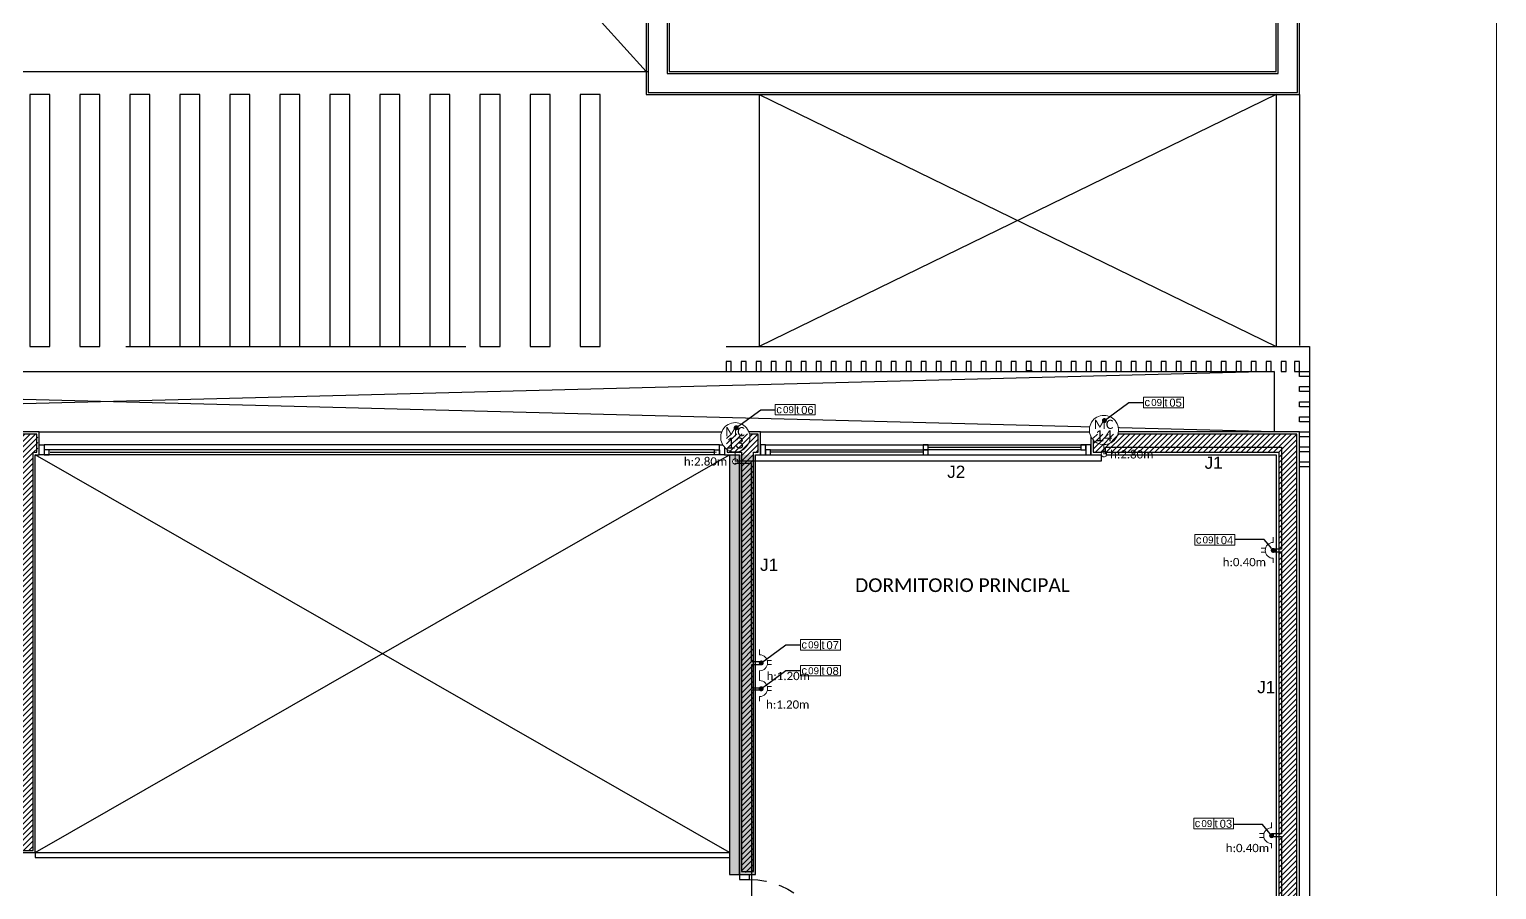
# Model space of a CAD drawing. Header units: millimetres. Extents: x 430 to 1353, y -204 to 152.
# Drawn here: x 699.67 to 714.34, y 4.07 to 12.66 of the extents above; entities that cross this region are included whole.
import ezdxf
from ezdxf import colors
from ezdxf.entities.mleader import LeaderData, LeaderLine
from ezdxf.enums import TextEntityAlignment as Align
from ezdxf.math import Vec2, Vec3

# ---------------------------------------------------------------- set-up
doc = ezdxf.new("R2010")
doc.units = ezdxf.units.MM
doc.linetypes.add('DASHED', pattern=[0.3, 0.17, -0.13])
doc.layers.get('0').update_dxf_attribs({"color": 250})
for name, color, linetype in [('AR - Carpinteria', 252, 'Continuous'), ('AR - Ht', 252, 'Continuous'), ('AR - Proyeccion', 252, 'DASHED'), ('AR - Vista 05', 252, 'Continuous'), ('AR - Vista 1', 252, 'Continuous'), ('AR - Vista 4', 252, 'Continuous'), ('AR_Vista 1', 252, 'Continuous'), ('ND- ESPACIOS', 253, 'Continuous')]:
    doc.layers.add(name, color=color, linetype=linetype)
for name, color, linetype, lineweight in [('ND-Cotas', 252, 'Continuous', 9), ('ND-GLOBAL_Notas', 252, 'Continuous', 9), ('ND-texto', 251, 'Continuous', 15), ('ND-TUG-C9', 201, 'Continuous', 30), ('ND-TUG_Boca', 160, 'Continuous', 9)]:
    doc.layers.add(name, color=color, linetype=linetype, lineweight=lineweight)
doc.styles.add('Arial', font='arial.ttf')
doc.styles.add('IMPLANTACION', font='arial.ttf', dxfattribs={"height": 0.3})
doc.styles.add('MtXpl_Calibri', font='calibri.ttf')
doc.styles.get("Standard").update_dxf_attribs({"font": 'arial.ttf'})

# ---------------------------------------------------------------- blocks, each defined once
blk = doc.blocks.new('Toma_doble')
for p, q in [((-0.021, 0.107), (-0.021, 0.15)), ((0.019, 0.107), (0.019, 0.15)), ((-0.079, 0.03), (-0.132, 0.03)), ((0.079, 0.03), (0.126, 0.03))]:
    blk.add_line(p, q)
blk.add_arc((0, 0.03), 0.0794, 360, 180)
blk = doc.blocks.new('_Dot')
at = {"color": 0, "linetype": 'ByBlock', "lineweight": -2}
blk.add_line((-0.5, 0), (-1, 0), dxfattribs=at)
at = {"color": 0, "linetype": 'ByBlock', "const_width": 0.5}
blk.add_lwpolyline([(-0.25, 0, 1), (0.25, 0, 1)], format="xyb", close=True, dxfattribs=at)
blk = doc.blocks.new('Motor_cortinero')
blk.add_wipeout([(689.072, 30.448), (689.047, 30.446), (689.023, 30.442), (689, 30.434), (688.977, 30.424), (688.956, 30.41), (688.937, 30.395), (688.921, 30.377), (688.906, 30.357), (688.894, 30.335), (688.885, 30.312), (688.879, 30.288), (688.876, 30.264), (688.876, 30.239), (688.879, 30.215), (688.885, 30.191), (688.894, 30.168), (688.906, 30.146), (688.921, 30.126), (688.937, 30.108), (688.956, 30.093), (688.977, 30.079), (689, 30.069), (689.023, 30.061), (689.047, 30.057), (689.072, 30.055), (689.097, 30.057), (689.121, 30.061), (689.144, 30.069), (689.167, 30.079), (689.187, 30.093), (689.206, 30.108), (689.223, 30.126), (689.238, 30.146), (689.25, 30.168), (689.259, 30.191), (689.265, 30.215), (689.268, 30.239), (689.268, 30.264), (689.265, 30.288), (689.259, 30.312), (689.25, 30.335), (689.238, 30.357), (689.223, 30.377), (689.206, 30.395), (689.187, 30.41), (689.167, 30.424), (689.144, 30.434), (689.121, 30.442), (689.097, 30.446)])
at = {"style": 'MtXpl_Calibri'}
blk.add_text('MC', height=0.1226, rotation=0.0046, dxfattribs=at).set_placement((688.935, 30.266))
blk.add_wipeout([(689.072, 29.962), (689.063, 29.961), (689.055, 29.958), (689.048, 29.953), (689.042, 29.947), (689.038, 29.939), (689.036, 29.931), (689.036, 29.922), (689.038, 29.914), (689.042, 29.906), (689.048, 29.899), (689.055, 29.895), (689.063, 29.891), (689.072, 29.89), (689.081, 29.891), (689.089, 29.895), (689.096, 29.899), (689.101, 29.906), (689.105, 29.914), (689.108, 29.922), (689.108, 29.931), (689.105, 29.939), (689.101, 29.947), (689.096, 29.953), (689.089, 29.958), (689.081, 29.961)])
h = blk.add_hatch()
h.set_pattern_fill('ANGLE', color=256)
h.set_pattern_definition([(0, (0, -0.042), (0, 6.985), [5.08, -1.905]), (90, (0, -0.042), (-6.985, 4e-16), [5.08, -1.905])])
h.paths.add_polyline_path([(689.036, 29.926, 1), (689.108, 29.926, 1)])
blk.add_line((689.072, 30.055), (689.072, 29.926))
for points in [[(689.072, 30.448), (689.047, 30.446), (689.023, 30.442), (689, 30.434), (688.977, 30.424), (688.956, 30.41), (688.937, 30.395), (688.921, 30.377), (688.906, 30.357), (688.894, 30.335), (688.885, 30.312), (688.879, 30.288), (688.876, 30.264), (688.876, 30.239), (688.879, 30.215), (688.885, 30.191), (688.894, 30.168), (688.906, 30.146), (688.921, 30.126), (688.937, 30.108), (688.956, 30.093), (688.977, 30.079), (689, 30.069), (689.023, 30.061), (689.047, 30.057), (689.072, 30.055), (689.097, 30.057), (689.121, 30.061), (689.144, 30.069), (689.167, 30.079), (689.187, 30.093), (689.206, 30.108), (689.223, 30.126), (689.238, 30.146), (689.25, 30.168), (689.259, 30.191), (689.265, 30.215), (689.268, 30.239), (689.268, 30.264), (689.265, 30.288), (689.259, 30.312), (689.25, 30.335), (689.238, 30.357), (689.223, 30.377), (689.206, 30.395), (689.187, 30.41), (689.167, 30.424), (689.144, 30.434), (689.121, 30.442), (689.097, 30.446)], [(689.072, 29.962), (689.063, 29.961), (689.055, 29.958), (689.048, 29.953), (689.042, 29.947), (689.038, 29.939), (689.036, 29.931), (689.036, 29.922), (689.038, 29.914), (689.042, 29.906), (689.048, 29.899), (689.055, 29.895), (689.063, 29.891), (689.072, 29.89), (689.081, 29.891), (689.089, 29.895), (689.096, 29.899), (689.101, 29.906), (689.105, 29.914), (689.108, 29.922), (689.108, 29.931), (689.105, 29.939), (689.101, 29.947), (689.096, 29.953), (689.089, 29.958), (689.081, 29.961)]]:
    blk.add_lwpolyline(points, close=True)
blk = doc.blocks.new('Motor cortinero numerado')
at = {"xscale": 0.744428715064112, "yscale": 0.744428715064112, "zscale": 0.744428715064112}
blk.add_blockref('Motor_cortinero', (-512.965, -22.278), dxfattribs=at)
at = {"style": 'IMPLANTACION'}
blk.add_attdef('NU', text='', height=0.11, dxfattribs=at).set_placement((0, 0.185), align=Align.MIDDLE)
blk = doc.blocks.new('Nomenclatura toma 10 A')
at = {"lineweight": 9}
blk.add_lwpolyline([(0, 0.052), (0.399, 0.052), (0.399, -0.052), (0, -0.052)], close=True, dxfattribs=at)
blk.add_wipeout([(0, 0.052), (0.399, 0.052), (0.399, -0.052), (0, -0.052)], dxfattribs=at)
for p, q in [((0, -0.052), (0, 0.052)), ((0, 0.052), (0.399, 0.052)), ((0.2, 0.052), (0.2, -0.052)), ((0.2, 0.052), (0.2, -0.052)), ((0.399, 0.052), (0.399, -0.052)), ((0, -0.052), (0.399, -0.052)), ((0, -0.052), (0.399, -0.052))]:
    blk.add_line(p, q, dxfattribs=at)
at = {"lineweight": 9, "style": 'IMPLANTACION'}
for s, p in [('c', (0.01, -0.037)), ('t', (0.209, -0.04))]:
    blk.add_text(s, height=0.08, dxfattribs=at).set_placement(p)
for p, height in [((0.077, -0.035), 0.07), ((0.259, -0.043), 0.08)]:
    blk.add_attdef('00', p, '', height=height, dxfattribs=at)
blk = doc.blocks.new('*U491')
blk.add_lwpolyline([(0.05, 0.1), (0.05, 0.9), (0.083, 0.9), (0.083, 0.1)], close=True)
for points in [[(0, 0), (0.05, 0), (0.05, 0.1), (0, 0.1)], [(0.9, 0), (0.85, 0), (0.85, 0.1), (0.9, 0.1)]]:
    blk.add_lwpolyline(points)
at = {"color": 8, "linetype": 'DASHED'}
blk.add_arc((0.05, 0.1), 0.8, 360, 90, dxfattribs=at)
blk = doc.blocks.new('*U494')
at = {"color": 8}
for p, q in [((1.625, 0.025), (0.1, 0.025)), ((1.675, 0.075), (3.2, 0.075))]:
    blk.add_line(p, q, dxfattribs=at)
at = {"layer": 'AR - Carpinteria'}
for p, q in [((0.05, 0.1), (3.25, 0.1)), ((0.05, 0), (3.25, 0)), ((0.1, 0.05), (1.625, 0.05)), ((3.2, 0.05), (1.675, 0.05))]:
    blk.add_line(p, q, dxfattribs=at)
for points in [[(0, 0), (0.05, 0), (0.05, 0.1), (0, 0.1)], [(0.05, 0), (0.1, 0), (0.1, 0.05), (0.05, 0.05)], [(1.675, 0.1), (1.625, 0.1), (1.625, 0.05), (1.675, 0.05)], [(1.625, 0), (1.675, 0), (1.675, 0.05), (1.625, 0.05)], [(3.25, 0.1), (3.2, 0.1), (3.2, 0.05), (3.25, 0.05)], [(3.25, 0), (3.3, 0), (3.3, 0.1), (3.25, 0.1)]]:
    blk.add_lwpolyline(points, close=True, dxfattribs=at)
blk = doc.blocks.new('planta alta')
at = {"layer": 'AR - Ht', "transparency": 33554511}
h = blk.add_hatch(color=256, dxfattribs=at)
h.dxf.hatch_style = 1
h.paths.add_polyline_path([(18.195, 15.97), (18.195, 16.2), (17.935, 16.2), (17.935, 15.97), (17.935, 12.005), (18.035, 12.005), (18.195, 12.005)])
at = {"layer": 'AR - Carpinteria'}
for p, q in [((11.035, 16.43), (17.895, 16.43)), ((18.24, 16.43), (21.545, 16.43)), ((17.835, 16.3), (11.085, 16.3)), ((17.835, 16.2), (11.095, 16.2)), ((17.785, 16.25), (11.135, 16.25))]:
    blk.add_line(p, q, dxfattribs=at)
for points in [[(11.085, 16.2), (11.035, 16.2), (11.035, 16.3), (11.085, 16.3)], [(17.885, 16.2), (17.835, 16.2), (17.835, 16.3), (17.885, 16.3)], [(11.085, 16.2), (11.135, 16.2), (11.135, 16.25), (11.085, 16.25)], [(17.835, 16.2), (17.785, 16.2), (17.785, 16.25), (17.835, 16.25)]]:
    blk.add_lwpolyline(points, close=True, dxfattribs=at)
at = {"layer": 'AR - Proyeccion', "ltscale": 20}
blk.add_lwpolyline([(14.25, 5.515), (-0.1, 5.515), (-0.1, 17.28), (23.73, 17.28), (23.73, 6.35), (14.765, 6.35)], dxfattribs=at)
at = {"layer": 'AR - Vista 05'}
for points in [[(23.63, 31.73), (17.1, 31.73), (17.1, 19.8), (23.63, 19.8)], [(10.995, 16.2), (11.035, 16.2), (11.035, 16.43), (10.78, 16.43), (10.78, 16.2), (10.835, 16.2), (10.835, 12.445), (8.29, 12.445), (8.29, 12.225), (10.995, 12.225)], [(20.395, 10.805), (23.4, 10.805), (23.4, 7.43), (19.645, 7.43), (19.645, 7.2), (23.63, 7.2), (23.63, 16.43), (21.545, 16.43), (21.545, 16.2), (23.4, 16.2), (23.4, 11.025), (20.395, 11.025)]]:
    blk.add_lwpolyline(points, close=True, dxfattribs=at)
for points in [[(23.4, 22.19), (23.4, 31.5), (17.33, 31.5), (17.33, 20.03), (23.4, 20.03), (23.4, 21.84)], [(18.195, 12.111), (18.195, 16.2), (18.245, 16.2), (18.245, 16.43), (17.885, 16.43), (17.885, 16.2), (18.035, 16.2), (18.035, 12.005), (18.195, 12.005), (18.195, 12.115)]]:
    blk.add_lwpolyline(points, dxfattribs=at)
at = {"layer": 'AR - Vista 1'}
for p, q in [((18.23, 19.8), (18.23, 17.28)), ((19.15, 17.13), (19.1, 17.13)), ((19.1, 17.13), (19.1, 17.03)), ((19.11, 17.03), (19.16, 17.03)), ((19.15, 17.03), (19.15, 17.13)), ((20.95, 17.13), (20.9, 17.13)), ((20.9, 17.13), (20.9, 17.03)), ((20.91, 17.04), (20.96, 17.04)), ((20.95, 17.03), (20.95, 17.13)), ((22.75, 17.13), (22.7, 17.13)), ((22.7, 17.13), (22.7, 17.03)), ((22.75, 17.03), (22.75, 17.13)), ((23.05, 17.13), (23, 17.13)), ((23, 17.13), (23, 17.03)), ((23.05, 17.03), (23.05, 17.13)), ((23.58, 17.13), (23.58, 17.03))]:
    blk.add_line(p, q, dxfattribs=at)
for points in [[(18.23, 17.28), (23.73, 17.28), (23.73, 6.35), (14.765, 6.35)], [(0.15, 16.43), (0.15, 17.03), (23.38, 17.03), (23.38, 16.43)]]:
    blk.add_lwpolyline(points, dxfattribs=at)
for points in [[(17.95, 17.13), (17.9, 17.13), (17.9, 17.03), (17.95, 17.03)], [(18.1, 17.13), (18.05, 17.13), (18.05, 17.03), (18.1, 17.03)], [(18.25, 17.13), (18.2, 17.13), (18.2, 17.03), (18.25, 17.03)], [(18.4, 17.13), (18.35, 17.13), (18.35, 17.03), (18.4, 17.03)], [(18.55, 17.13), (18.5, 17.13), (18.5, 17.03), (18.55, 17.03)], [(18.7, 17.13), (18.65, 17.13), (18.65, 17.03), (18.7, 17.03)], [(18.85, 17.13), (18.8, 17.13), (18.8, 17.03), (18.85, 17.03)], [(19, 17.13), (18.95, 17.13), (18.95, 17.03), (19, 17.03)], [(19.3, 17.13), (19.25, 17.13), (19.25, 17.03), (19.3, 17.03)], [(19.45, 17.13), (19.4, 17.13), (19.4, 17.03), (19.45, 17.03)], [(19.6, 17.13), (19.55, 17.13), (19.55, 17.03), (19.6, 17.03)], [(19.75, 17.13), (19.7, 17.13), (19.7, 17.03), (19.75, 17.03)], [(19.9, 17.13), (19.85, 17.13), (19.85, 17.03), (19.9, 17.03)], [(20.05, 17.13), (20, 17.13), (20, 17.03), (20.05, 17.03)], [(20.2, 17.13), (20.15, 17.13), (20.15, 17.03), (20.2, 17.03)], [(20.35, 17.13), (20.3, 17.13), (20.3, 17.03), (20.35, 17.03)], [(20.5, 17.13), (20.45, 17.13), (20.45, 17.03), (20.5, 17.03)], [(20.65, 17.13), (20.6, 17.13), (20.6, 17.03), (20.65, 17.03)], [(20.8, 17.13), (20.75, 17.13), (20.75, 17.03), (20.8, 17.03)], [(20.95, 17.13), (20.9, 17.13), (20.9, 17.03), (20.95, 17.03)], [(21.1, 17.13), (21.05, 17.13), (21.05, 17.03), (21.1, 17.03)], [(21.25, 17.13), (21.2, 17.13), (21.2, 17.03), (21.25, 17.03)], [(21.4, 17.13), (21.35, 17.13), (21.35, 17.03), (21.4, 17.03)], [(21.55, 17.13), (21.5, 17.13), (21.5, 17.03), (21.55, 17.03)], [(21.7, 17.13), (21.65, 17.13), (21.65, 17.03), (21.7, 17.03)], [(21.85, 17.13), (21.8, 17.13), (21.8, 17.03), (21.85, 17.03)], [(22, 17.13), (21.95, 17.13), (21.95, 17.03), (22, 17.03)], [(22.15, 17.13), (22.1, 17.13), (22.1, 17.03), (22.15, 17.03)], [(22.3, 17.13), (22.25, 17.13), (22.25, 17.03), (22.3, 17.03)], [(22.45, 17.13), (22.4, 17.13), (22.4, 17.03), (22.45, 17.03)], [(22.6, 17.13), (22.55, 17.13), (22.55, 17.03), (22.6, 17.03)], [(22.75, 17.13), (22.7, 17.13), (22.7, 17.03), (22.75, 17.03)], [(22.9, 17.13), (22.85, 17.13), (22.85, 17.03), (22.9, 17.03)], [(23.05, 17.13), (23, 17.13), (23, 17.03), (23.05, 17.03)], [(23.2, 17.13), (23.15, 17.13), (23.15, 17.03), (23.2, 17.03)], [(23.35, 17.13), (23.3, 17.13), (23.3, 17.03), (23.35, 17.03)], [(23.5, 17.13), (23.45, 17.13), (23.45, 17.03), (23.5, 17.03)], [(23.63, 17.13), (23.58, 17.13), (23.58, 17.03), (23.63, 17.03)], [(23.63, 16.98), (23.63, 17.03), (23.73, 17.03), (23.73, 16.98)], [(23.63, 16.83), (23.63, 16.88), (23.73, 16.88), (23.73, 16.83)], [(23.63, 16.68), (23.63, 16.73), (23.73, 16.73), (23.73, 16.68)], [(23.63, 16.53), (23.63, 16.58), (23.73, 16.58), (23.73, 16.53)], [(23.63, 16.38), (23.63, 16.43), (23.73, 16.43), (23.73, 16.38)], [(23.63, 16.23), (23.63, 16.28), (23.73, 16.28), (23.73, 16.23)], [(23.63, 16.08), (23.63, 16.13), (23.73, 16.13), (23.73, 16.08)]]:
    blk.add_lwpolyline(points, close=True, dxfattribs=at)
at = {"layer": 'AR - Vista 4'}
for points in [[(10.975, 16.225), (11.01, 16.225), (11.01, 16.405), (10.805, 16.405), (10.805, 16.225), (10.855, 16.225), (10.855, 12.425), (8.31, 12.425), (8.31, 12.245), (10.975, 12.245)], [(18.175, 12.115), (18.175, 16.225), (18.22, 16.225), (18.22, 16.405), (17.91, 16.405), (17.91, 16.225), (18.055, 16.225), (18.055, 12.035), (18.175, 12.035)], [(20.42, 10.825), (23.425, 10.825), (23.425, 7.405), (19.67, 7.405), (19.67, 7.225), (23.605, 7.225), (23.605, 16.405), (21.57, 16.405), (21.57, 16.225), (23.425, 16.225), (23.425, 11.005), (20.42, 11.005)]]:
    blk.add_lwpolyline(points, close=True, dxfattribs=at)
blk.add_lwpolyline([(17.935, 16.2), (17.935, 12.005), (18.035, 12.005), (18.035, 16.2)], dxfattribs=at)
at = {"layer": 'AR_Vista 1'}
for p, q in [((6.53, 31.73), (17.1, 20.03)), ((6.53, 20.03), (17.12, 20.03)), ((18.23, 19.8), (23.4, 17.28)), ((23.4, 19.8), (18.23, 17.28)), ((0.15, 17.03), (23.38, 16.431)), ((23.38, 17.03), (0.15, 16.43)), ((17.935, 12.225), (10.995, 16.2)), ((10.995, 12.225), (17.935, 16.2)), ((10.995, 12.225), (17.935, 12.225)), ((10.995, 12.225), (10.995, 12.175)), ((10.995, 12.175), (17.935, 12.175))]:
    blk.add_line(p, q, dxfattribs=at)
blk.add_lwpolyline([(23.61, 31.71), (17.12, 31.71), (17.12, 19.82), (23.61, 19.82)], close=True, dxfattribs=at)
for points in [[(23.42, 22.17), (23.42, 31.52), (17.31, 31.52), (17.31, 20.01), (23.42, 20.01), (23.42, 21.86)], [(10.94, 19.8), (10.94, 17.28), (11.14, 17.28), (11.14, 19.8), (10.94, 19.8)], [(11.44, 19.8), (11.44, 17.28), (11.64, 17.28), (11.64, 19.8), (11.44, 19.8)], [(11.94, 19.8), (11.94, 17.28), (12.14, 17.28), (12.14, 19.8), (11.94, 19.8)], [(12.44, 19.8), (12.44, 17.28), (12.64, 17.28), (12.64, 19.8), (12.44, 19.8)], [(12.94, 19.8), (12.94, 17.28), (13.14, 17.28), (13.14, 19.8), (12.94, 19.8)], [(13.44, 19.8), (13.44, 17.28), (13.64, 17.28), (13.64, 19.8), (13.44, 19.8)], [(13.94, 19.8), (13.94, 17.28), (14.14, 17.28), (14.14, 19.8), (13.94, 19.8)], [(14.44, 19.8), (14.44, 17.28), (14.64, 17.28), (14.64, 19.8), (14.44, 19.8)], [(14.94, 19.8), (14.94, 17.28), (15.14, 17.28), (15.14, 19.8), (14.94, 19.8)], [(15.44, 19.8), (15.44, 17.28), (15.64, 17.28), (15.64, 19.8), (15.44, 19.8)], [(15.94, 19.8), (15.94, 17.28), (16.14, 17.28), (16.14, 19.8), (15.94, 19.8)], [(16.44, 19.8), (16.44, 17.28), (16.64, 17.28), (16.64, 19.8), (16.44, 19.8)], [(23.4, 19.8), (23.4, 17.28)], [(23.63, 19.8), (23.63, 17.29)]]:
    blk.add_lwpolyline(points, dxfattribs=at)
at = {"layer": 'AR - Carpinteria'}
blk.add_blockref('*U494', (18.245, 16.2), dxfattribs=at)
at = {"layer": 'AR - Carpinteria', "xscale": -1, "rotation": 270}
blk.add_blockref('*U491', (18.035, 11.105), dxfattribs=at)

msp = doc.modelspace()

# ---------------------------------------------------------------- linework, layer by layer
at = {"layer": 'ND-GLOBAL_Notas'}
msp.add_lwpolyline([(686.675, 28.145), (714.339, 28.145), (714.339, -13.17), (686.675, -13.17)], close=True, dxfattribs=at)
at = {"layer": 'ND-texto', "color": 8}
msp.add_line((699.892, 8.437), (706.542, 8.437), dxfattribs=at)
at = {"layer": 'ND-TUG-C9'}
for points in [[(712.104, 7.443), (712.188, 7.443), (712.188, 4.623), (712.09, 4.623)], [(706.988, 6.08), (706.894, 6.08), (706.894, 6.315), (706.985, 6.315)], [(691.06, 3.322), (691.06, 3.485), (706.893, 3.485), (706.893, 6.063), (706.989, 6.063)], [(712.093, 4.597), (712.188, 4.597), (712.188, 3.181), (710.316, 3.181), (710.316, 3.242)]]:
    msp.add_lwpolyline(points, dxfattribs=at)

# ---------------------------------------------------------------- block references
at = {"layer": 'AR - Vista 05'}
msp.add_blockref('planta alta', (688.737, -7.788), dxfattribs=at)
at = {"layer": 'ND-TUG_Boca', "xscale": -1, "rotation": 90}
for p in [(712.136, 7.456), (712.12, 4.605)]:
    msp.add_blockref('Toma_doble', p, dxfattribs=at)
at = {"layer": 'ND-TUG_Boca', "rotation": 270}
for p in [(706.942, 6.333), (706.942, 6.075)]:
    msp.add_blockref('Toma_doble', p, dxfattribs=at)

# ---------------------------------------------------------------- texts
at = {"layer": 'ND- ESPACIOS', "insert": (707.926, 7.177), "char_height": 0.15, "attachment_point": 1, "rotation": 0.0046}
msp.add_mtext_dynamic_manual_height_columns('{\\fCalibri|b0|i0|c0|p34;\\H0.91667x;DORMITORIO PRINCIPAL}', width=2.44911, gutter_width=10.176, heights=[0.357], dxfattribs=at)
at = {"layer": 'ND-Cotas', "char_height": 0.09, "attachment_point": 1, "rotation": 0.0046}
for s, width, insert in [('{\\fCalibri|b0|i0|c0|p34;\\H0.91667x;h:0.40m}', 0.67411, (711.601, 7.38)), ('{\\fCalibri|b0|i0|c0|p34;\\H0.91667x;h:1.20m}', 0.82465, (707.037, 5.957)), ('{\\fCalibri|b0|i0|c0|p34;\\H0.91667x;h:0.40m}', 0.67411, (711.632, 4.523))]:
    msp.add_mtext_dynamic_manual_height_columns(s, width=width, gutter_width=10.291, heights=[0.126], dxfattribs=dict(at, insert=insert))
at = {"layer": 'ND-texto', "style": 'Arial'}
for s, p in [('J1', (711.42, 8.271)), ('J2', (708.847, 8.18)), ('J1', (706.977, 7.251)), ('J1', (711.946, 6.029))]:
    msp.add_text(s, height=0.1227, dxfattribs=at).set_placement(p)

# ---------------------------------------------------------------- leaders
at = {"layer": 'ND-TUG-C9', "lineweight": 9}
ml = msp.add_multileader_mtext('Standard', dxfattribs=at)
ml.set_content('')
ml.set_leader_properties(color=256, linetype='ByLayer', lineweight=-1)
ml.set_arrow_properties(name='DOT')
ml.build(insert=Vec2(0, 0))
ml.multileader.update_dxf_attribs({"dogleg_length": 0.146, "arrow_head_size": 0.05})
ctx = ml.context
ctx.base_point, ctx.char_height, ctx.arrow_head_size, ctx.landing_gap_size, ctx.plane_origin = Vec3(711.713, 7.566), 0.25, 0.05, 0.09, Vec3(712.282, 7.57)
ctx.attachment_type = 1
notes = []
notes.append((ctx, [(0, (1, 1, 0), (712.014, 7.566), (-1, 0), 0.301, [(0, [(712.106, 7.456)], 0, [])])]))
ctx.mtext, ml.multileader.dxf.content_type = None, 0
ml = msp.add_multileader_mtext('Standard', dxfattribs=at)
ml.set_content('')
ml.set_leader_properties(color=256, linetype='ByLayer', lineweight=-1)
ml.set_arrow_properties(name='DOT')
ml.build(insert=Vec2(0, 0))
ml.multileader.update_dxf_attribs({"dogleg_length": 0.146, "arrow_head_size": 0.05})
ctx = ml.context
ctx.base_point, ctx.char_height, ctx.arrow_head_size, ctx.landing_gap_size, ctx.plane_origin = Vec3(707.38, 6.512), 0.25, 0.05, 0.09, Vec3(708.342, 6.511)
ctx.attachment_type = 1
notes.append((ctx, [(1, (1, 1, 0), (707.234, 6.512), (1, 0), 0.146, [(0, [(706.989, 6.331)], 0, [])])]))
ctx.mtext, ml.multileader.dxf.content_type = None, 0
ml = msp.add_multileader_mtext('Standard', dxfattribs=at)
ml.set_content('')
ml.set_leader_properties(color=256, linetype='ByLayer', lineweight=-1)
ml.set_arrow_properties(name='DOT')
ml.build(insert=Vec2(0, 0))
ml.multileader.update_dxf_attribs({"dogleg_length": 0.146, "arrow_head_size": 0.05})
ctx = ml.context
ctx.base_point, ctx.char_height, ctx.arrow_head_size, ctx.landing_gap_size, ctx.plane_origin = Vec3(707.38, 6.254), 0.25, 0.05, 0.09, Vec3(708.342, 6.252)
ctx.attachment_type = 1
notes.append((ctx, [(1, (1, 1, 0), (707.234, 6.254), (1, 0), 0.146, [(0, [(706.988, 6.073)], 0, [])])]))
ctx.mtext, ml.multileader.dxf.content_type = None, 0
ml = msp.add_multileader_mtext('Standard', dxfattribs=at)
ml.set_content('')
ml.set_leader_properties(color=256, linetype='ByLayer', lineweight=-1)
ml.set_arrow_properties(name='DOT')
ml.build(insert=Vec2(0, 0))
ml.multileader.update_dxf_attribs({"dogleg_length": 0.146, "arrow_head_size": 0.05})
ctx = ml.context
ctx.base_point, ctx.char_height, ctx.arrow_head_size, ctx.landing_gap_size, ctx.plane_origin = Vec3(711.675, 4.716), 0.25, 0.05, 0.09, Vec3(712.266, 4.719)
ctx.attachment_type = 1
notes.append((ctx, [(0, (1, 1, 0), (711.998, 4.716), (-1, 0), 0.323, [(0, [(712.09, 4.605)], 0, [])])]))
ctx.mtext, ml.multileader.dxf.content_type = None, 0
for ctx, leaders in notes:
    for number, flags, end, landing, length, lines in leaders:
        leader = LeaderData()
        leader.index, (leader.has_last_leader_line, leader.has_dogleg_vector, leader.attachment_direction) = number, flags
        leader.last_leader_point, leader.dogleg_vector, leader.dogleg_length = Vec3(end), Vec3(landing), length
        for number, points, colour, breaks in lines:
            line = LeaderLine()
            line.index, line.vertices, line.color, line.breaks = number, Vec3.list(points), colors.encode_raw_color(colour), breaks
            leader.lines.append(line)
        ctx.leaders.append(leader)

# ---------------------------------------------------------------- next in the draw order: block references
at = {"layer": 'ND-TUG-C9'}
ref = msp.add_blockref('Nomenclatura toma 10 A', (711.323, 7.561), dxfattribs=at)
ref.add_attrib('00', '09', (711.4, 7.526), dxfattribs={"layer": '0', "lineweight": 9, "height": 0.07, "style": 'IMPLANTACION'})
ref.add_attrib('00', '04', (711.582, 7.518), dxfattribs={"layer": '0', "lineweight": 9, "height": 0.08, "style": 'IMPLANTACION'})
ref = msp.add_blockref('Nomenclatura toma 10 A', (707.38, 6.512), dxfattribs=at)
ref.add_attrib('00', '09', (707.457, 6.477), dxfattribs={"layer": '0', "lineweight": 9, "height": 0.07, "style": 'IMPLANTACION'})
ref.add_attrib('00', '07', (707.64, 6.469), dxfattribs={"layer": '0', "lineweight": 9, "height": 0.08, "style": 'IMPLANTACION'})
ref = msp.add_blockref('Nomenclatura toma 10 A', (707.38, 6.254), dxfattribs=at)
ref.add_attrib('00', '09', (707.457, 6.218), dxfattribs={"layer": '0', "lineweight": 9, "height": 0.07, "style": 'IMPLANTACION'})
ref.add_attrib('00', '08', (707.639, 6.211), dxfattribs={"layer": '0', "lineweight": 9, "height": 0.08, "style": 'IMPLANTACION'})
ref = msp.add_blockref('Nomenclatura toma 10 A', (711.311, 4.727), dxfattribs=at)
ref.add_attrib('00', '09', (711.388, 4.691), dxfattribs={"layer": '0', "lineweight": 9, "height": 0.07, "style": 'IMPLANTACION'})
ref.add_attrib('00', '03', (711.571, 4.684), dxfattribs={"layer": '0', "lineweight": 9, "height": 0.08, "style": 'IMPLANTACION'})
at = {"layer": 'ND-TUG_Boca'}
for p, values in [((710.414, 8.417), {'NU': '14'}), ((706.729, 8.344), {'NU': '13'})]:
    msp.add_blockref('Motor cortinero numerado', p, dxfattribs=at).add_auto_attribs(values)

# ---------------------------------------------------------------- next in the draw order: hatches: boundary and pattern name
at = {"layer": 'AR - Ht', "transparency": 33554610}
h = msp.add_hatch(dxfattribs=at)
h.set_pattern_fill('ANSI31', color=256, scale=0.012)
h.set_pattern_definition([(45, (27.48564, -59.5651), (-0.0269407684, 0.0269407684), [])])
h.paths.add_polyline_path([(688.942, 8.437), (688.992, 8.437), (688.992, 8.617), (688.977, 8.617), (688.762, 8.617), (688.762, -0.563), (688.972, -0.563), (689.045, -0.563), (689.045, -0.383), (688.942, -0.383), (688.942, 2.272), (689.752, 2.272), (689.752, 2.392), (688.942, 2.392), (688.942, 4.457), (690.592, 4.457), (690.592, 4.366), (690.712, 4.366), (690.712, 4.457), (691.352, 4.457), (691.352, 4.637), (690.732, 4.637), (688.942, 4.637)])
h.paths.add_polyline_path([(696.197, 8.617), (692.342, 8.617), (692.342, 8.437), (692.61, 8.437), (692.61, 5.587), (692.67, 5.587), (692.67, 8.437), (694.21, 8.437), (694.21, 4.637), (692.297, 4.637), (692.297, 4.457), (696.207, 4.457), (696.207, 4.637), (694.33, 4.637), (694.33, 8.437), (695.87, 8.437), (695.87, 5.587), (695.93, 5.587), (695.93, 8.437), (696.197, 8.437)])
h.paths.add_polyline_path([(699.712, 8.437), (699.757, 8.437), (699.757, 8.617), (699.547, 8.617), (699.547, 8.437), (699.592, 8.437), (699.592, 4.637), (697.047, 4.637), (697.047, 4.457), (699.712, 4.457)])
h.paths.add_polyline_path([(696.077, 3.217), (693.547, 3.217), (693.547, 3.037), (695.957, 3.037), (695.957, -0.383), (695.912, -0.383), (695.912, -0.563), (696.212, -0.563), (696.212, -0.383), (696.077, -0.383)])
h.paths.add_polyline_path([(692.607, 3.217), (690.712, 3.217), (690.712, 3.426), (690.592, 3.426), (690.592, 2.252), (690.592, -0.383), (690.495, -0.383), (690.495, -0.563), (692.562, -0.563), (692.562, -0.383), (690.712, -0.383), (690.712, 0.872), (691.262, 0.872), (691.262, 1.327), (690.712, 1.327), (690.712, 2.757), (691.262, 2.757), (691.262, 3.037), (692.607, 3.037)])
h.paths.add_polyline_path([(691.182, 3.037), (691.182, 2.837), (690.732, 2.837), (690.732, 3.037)], flags=16)
h.paths.add_polyline_path([(691.182, 1.247), (691.182, 0.952), (690.732, 0.952), (690.732, 1.247)], flags=16)
h.paths.add_polyline_path([(702.035, 3.217), (700.115, 3.217), (698.507, 3.217), (698.507, -0.383), (698.462, -0.383), (698.462, -0.563), (703.027, -0.563), (703.027, -2.373), (703.477, -2.373), (703.477, -0.568), (703.497, -0.568), (703.497, -0.383), (698.627, -0.383), (698.627, 3.037), (700.767, 3.037), (700.767, 0.579), (700.827, 0.579), (700.827, 3.037), (702.035, 3.037)])
h.paths.add_polyline_path([(707.912, 3.217), (706.912, 3.217), (706.912, 3.297), (706.792, 3.297), (706.792, 3.217), (702.975, 3.217), (702.975, 3.037), (704.992, 3.037), (704.992, -0.378), (704.947, -0.378), (704.947, -0.568), (705.157, -0.568), (705.157, -0.378), (705.112, -0.378), (705.112, 1.267), (706.792, 1.267), (706.792, 0.512), (706.912, 0.512), (706.912, 2.147), (706.792, 2.147), (706.792, 1.717), (706.212, 1.717), (706.212, 1.387), (705.112, 1.387), (705.112, 3.037), (706.792, 3.037), (706.792, 2.987), (706.912, 2.987), (706.912, 3.037), (707.912, 3.037)])
h.paths.add_polyline_path([(706.292, 1.637), (706.792, 1.637), (706.792, 1.387), (706.292, 1.387)], flags=16)
h.paths.add_polyline_path([(706.957, -0.383), (706.912, -0.383), (706.912, -0.328), (706.792, -0.328), (706.792, -0.38), (706.207, -0.38), (706.207, -0.563), (706.957, -0.563)], flags=17)
h.paths.add_polyline_path([(712.342, 8.617), (710.307, 8.617), (710.307, 8.437), (712.162, 8.437), (712.162, 3.217), (709.157, 3.217), (709.157, 3.037), (712.162, 3.037), (712.162, -0.383), (708.407, -0.383), (708.407, -0.563), (712.342, -0.563)])
h.paths.add_polyline_path([(706.962, 8.622), (706.642, 8.622), (706.642, 8.432), (706.792, 8.432), (706.792, 4.237), (706.912, 4.237), (706.912, 4.327), (706.912, 8.432), (706.962, 8.432)])

# ---------------------------------------------------------------- next in the draw order: linework, layer by layer
msp.add_line((699.882, 8.437), (706.522, 8.437))
at = {"layer": 'ND-TUG-C9'}
for points in [[(706.725, 8.35), (706.854, 8.35), (710.39, 8.35), (710.39, 8.413)], [(710.428, 8.418), (710.428, 8.489), (712.188, 8.489), (712.188, 7.468), (712.097, 7.468)], [(706.989, 6.341), (706.892, 6.341), (706.892, 8.324), (706.724, 8.324)]]:
    msp.add_lwpolyline(points, dxfattribs=at)

# ---------------------------------------------------------------- next in the draw order: texts
at = {"layer": 'ND-Cotas', "char_height": 0.09, "attachment_point": 1, "rotation": 0.0046}
for s, width, insert in [('{\\fCalibri|b0|i0|c0|p34;\\H0.91667x;h:2.80m}', 0.67411, (706.215, 8.386)), ('{\\fCalibri|b0|i0|c0|p34;\\H0.91667x;h:2.80m}', 0.67411, (710.476, 8.457)), ('{\\fCalibri|b0|i0|c0|p34;\\H0.91667x;h:1.20m}', 0.82465, (707.042, 6.242))]:
    msp.add_mtext_dynamic_manual_height_columns(s, width=width, gutter_width=10.291, heights=[0.126], dxfattribs=dict(at, insert=insert))

# ---------------------------------------------------------------- next in the draw order: leaders
at = {"layer": 'ND-TUG-C9', "lineweight": 9}
ml = msp.add_multileader_mtext('Standard', dxfattribs=at)
ml.set_content('')
ml.set_leader_properties(color=256, linetype='ByLayer', lineweight=-1)
ml.set_arrow_properties(name='DOT')
ml.build(insert=Vec2(0, 0))
ml.multileader.update_dxf_attribs({"dogleg_length": 0.146, "arrow_head_size": 0.05})
ctx = ml.context
ctx.base_point, ctx.char_height, ctx.arrow_head_size, ctx.landing_gap_size, ctx.plane_origin = Vec3(707.129, 8.862), 0.25, 0.05, 0.09, Vec3(708.091, 8.861)
ctx.attachment_type = 1
notes = []
notes.append((ctx, [(1, (1, 1, 0), (706.983, 8.862), (1, 0), 0.146, [(0, [(706.738, 8.681)], 0, [])])]))
ctx.mtext, ml.multileader.dxf.content_type = None, 0
ml = msp.add_multileader_mtext('Standard', dxfattribs=at)
ml.set_content('')
ml.set_leader_properties(color=256, linetype='ByLayer', lineweight=-1)
ml.set_arrow_properties(name='DOT')
ml.build(insert=Vec2(0, 0))
ml.multileader.update_dxf_attribs({"dogleg_length": 0.146, "arrow_head_size": 0.05})
ctx = ml.context
ctx.base_point, ctx.char_height, ctx.arrow_head_size, ctx.landing_gap_size, ctx.plane_origin = Vec3(710.809, 8.934), 0.25, 0.05, 0.09, Vec3(711.771, 8.933)
ctx.attachment_type = 1
notes.append((ctx, [(1, (1, 1, 0), (710.663, 8.934), (1, 0), 0.146, [(0, [(710.418, 8.753)], 0, [])])]))
ctx.mtext, ml.multileader.dxf.content_type = None, 0
for ctx, leaders in notes:
    for number, flags, end, landing, length, lines in leaders:
        leader = LeaderData()
        leader.index, (leader.has_last_leader_line, leader.has_dogleg_vector, leader.attachment_direction) = number, flags
        leader.last_leader_point, leader.dogleg_vector, leader.dogleg_length = Vec3(end), Vec3(landing), length
        for number, points, colour, breaks in lines:
            line = LeaderLine()
            line.index, line.vertices, line.color, line.breaks = number, Vec3.list(points), colors.encode_raw_color(colour), breaks
            leader.lines.append(line)
        ctx.leaders.append(leader)

# ---------------------------------------------------------------- next in the draw order: block references
at = {"layer": 'ND-TUG-C9'}
ref = msp.add_blockref('Nomenclatura toma 10 A', (710.809, 8.934), dxfattribs=at)
ref.add_attrib('00', '09', (710.886, 8.899), dxfattribs={"layer": '0', "lineweight": 9, "height": 0.07, "style": 'IMPLANTACION'})
ref.add_attrib('00', '05', (711.068, 8.892), dxfattribs={"layer": '0', "lineweight": 9, "height": 0.08, "style": 'IMPLANTACION'})
ref = msp.add_blockref('Nomenclatura toma 10 A', (707.129, 8.862), dxfattribs=at)
ref.add_attrib('00', '09', (707.206, 8.827), dxfattribs={"layer": '0', "lineweight": 9, "height": 0.07, "style": 'IMPLANTACION'})
ref.add_attrib('00', '06', (707.388, 8.819), dxfattribs={"layer": '0', "lineweight": 9, "height": 0.08, "style": 'IMPLANTACION'})

doc.saveas('drawing.dxf')
